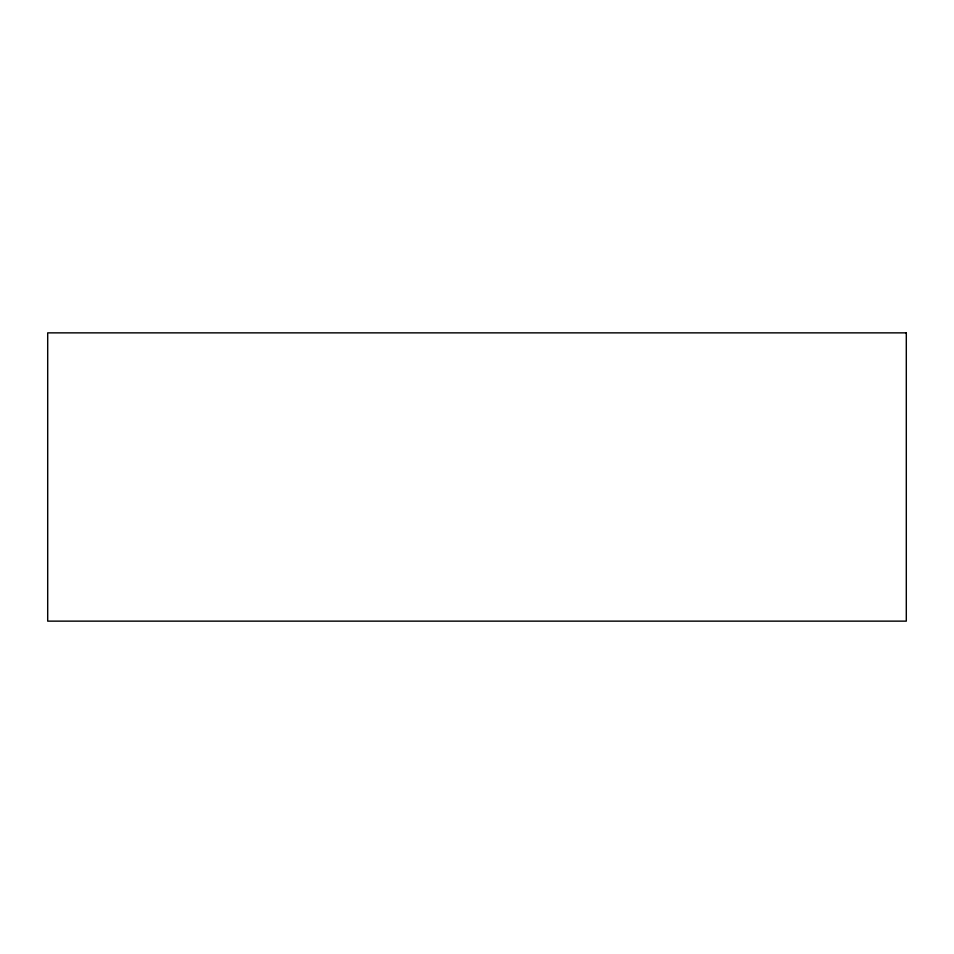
<?xml version="1.0" encoding="UTF-8"?>
<svg xmlns="http://www.w3.org/2000/svg" width="954" height="954" viewBox="0 0 954 954"><rect width="100%" height="100%" fill="white"/><g stroke="black" fill="none" stroke-linecap="round" stroke-linejoin="round"><path stroke-width="1.43" d="M906.3 332.863L47.7 332.863L47.7 621.137L906.3 621.137L906.3 332.863"/></g></svg>
